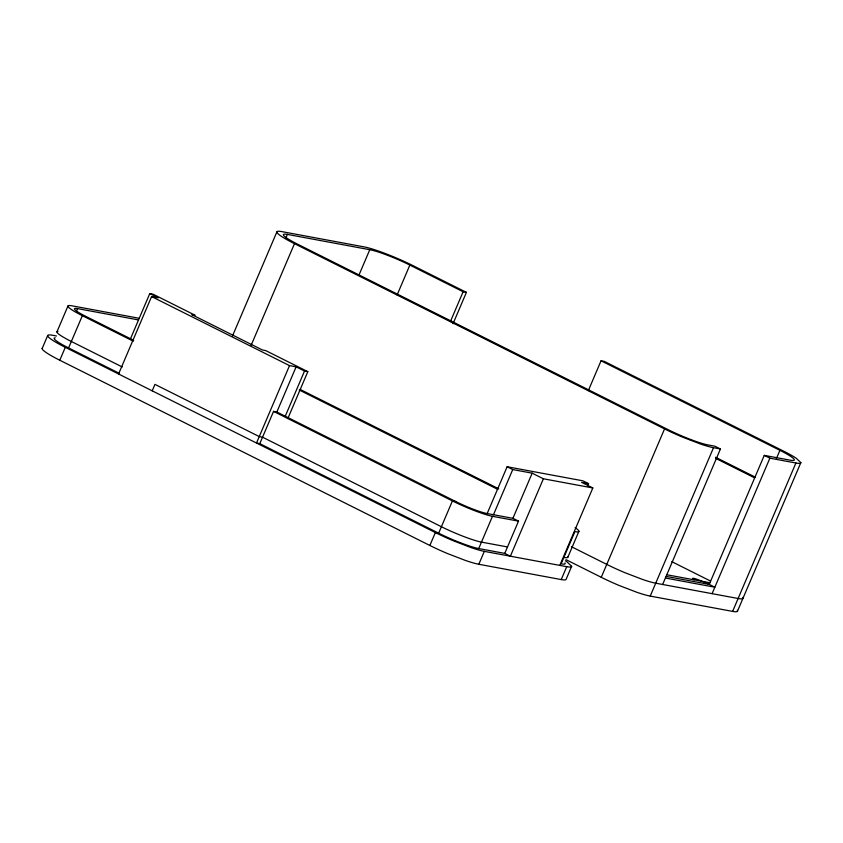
<?xml version="1.0" encoding="UTF-8"?>
<svg xmlns="http://www.w3.org/2000/svg" width="843" height="843" viewBox="0 0 843 843"><rect width="100%" height="100%" fill="white"/><g stroke="black" fill="none" stroke-linecap="round" stroke-linejoin="round"><path stroke-width="1.26" d="M42.15 348.549L47.651 335.64M56.913 331.931L67.914 306.125M76.544 311.004L77.556 308.612L138.073 319.855M565.358 560.806A38.841 4.531 23.1 0 1 567.012 561.87L571.659 566.285L566.159 579.194A38.841 4.531 23.1 0 1 561.227 579.573L478.824 564.273A38.841 4.531 23.1 0 1 465.631 560.521L447.707 553.64A38.841 4.531 23.1 0 1 429.856 545.474L59.79 360.235L65.301 347.327A38.841 4.531 23.1 0 1 52.582 335.261L56.449 335.978M119.548 373.449L68.589 347.938L82.351 315.682A31.781 3.709 23.1 0 1 71.95 305.809L138.905 318.243M130.507 338.749L149.769 293.585L153.068 294.196L195.112 315.25L191.825 314.639L262.468 350.003L265.766 350.614L307.821 371.658L287.811 418.571M118.568 373.997L151.582 296.567L158.178 297.8L149.769 293.585M152.204 390.836L154.954 384.376L259.254 436.579L262.542 437.19L441.405 526.727A31.781 3.709 23.1 0 0 481.479 542.112L507.518 546.949M232.468 336.02L276.841 231.983M285.851 237.989L287.379 234.407L369.782 249.707A31.781 3.709 23.1 0 1 409.846 265.092L463.113 291.752L466.411 292.363L453.039 323.723M251.14 345.282L294.481 243.669A38.841 4.531 23.1 0 1 281.773 231.604L364.176 246.904A38.841 4.531 23.1 0 1 413.144 265.703L466.411 292.363M307.821 371.658L304.523 371.046L296.114 366.842L289.518 365.62L256.493 443.039L259.792 443.65L438.655 533.176A31.781 3.709 23.1 0 0 478.719 548.561L504.757 553.398L510.373 556.201L543.387 478.782L592.829 487.96L559.815 565.39M259.792 443.65L273.554 411.384L276.852 412.006L455.715 501.532A24.721 2.887 23.1 0 0 486.875 513.492L512.913 518.329L518.519 521.143L504.757 553.398M276.852 412.006L296.114 366.842M285.261 416.21L304.523 371.046M359.076 274.797L369.782 249.707M397.106 294.966L409.846 265.092M450.373 321.626L463.113 291.752M429.856 545.474L435.367 532.565L438.655 533.176L452.417 500.921L455.715 501.532M487.117 513.661L507.128 466.748L582.935 480.826L588.54 483.64L587.529 486.011M478.719 548.561L492.481 516.306L518.519 521.143M493.471 514.725L512.734 469.562L532.175 473.176L543.387 478.782M478.824 564.273L484.325 551.364L566.728 566.675A38.841 4.531 23.1 0 0 571.659 566.285M512.913 518.329L532.175 473.176M588.309 390.667L601.048 360.793L604.347 361.405L783.21 450.942A38.841 4.531 23.1 0 1 796.192 458.213L800.85 462.628L737.562 611.017A38.841 4.531 23.1 0 1 732.62 611.396L650.227 596.096A38.841 4.531 23.1 0 1 637.023 592.344L619.099 585.463A38.841 4.531 23.1 0 1 601.259 577.297L566.011 559.657M567.908 557.097L578.92 531.29M561.227 579.573L566.728 566.675M601.259 577.297L664.547 428.908L294.481 243.669M650.227 596.096L713.515 447.707L720.438 448.992L662.651 584.484M601.048 360.793L779.912 450.331A31.781 3.709 23.1 0 1 790.312 460.204L764.274 455.368L709.237 584.399L666.128 576.401M712.093 593.662L769.88 458.181L795.918 463.007A38.841 4.531 23.1 0 0 800.85 462.628M776.34 458.697L779.912 450.331M732.62 611.396L795.918 463.007M588.54 483.64L581.617 482.354L592.829 487.96M666.866 574.768L709.827 582.745M665.401 578.024L714.843 587.213L703.631 581.596M764.274 455.368L769.88 458.181M720.438 448.992L714.832 446.189L707.909 444.904A31.781 3.709 23.1 0 1 667.846 429.519L297.779 244.28A31.781 3.709 23.1 0 1 287.379 234.407M715.549 457.264L755.56 477.286M715.781 458.413L754.622 477.855M507.128 466.748L512.734 469.562M151.582 296.567L289.518 365.62M671.755 561.638L710.586 581.08M300.15 389.413L498.698 488.803M299.202 389.982L497.749 489.361M571.512 546.749L606.76 564.389A38.841 4.531 23.1 0 0 624.61 572.566L642.535 579.447A38.841 4.531 23.1 0 0 655.728 583.198L738.131 598.498A38.841 4.531 23.1 0 0 743.062 598.109L742.788 597.36M133.658 340.33L85.649 316.294A24.721 2.887 23.1 0 1 77.556 308.612M82.351 315.682L133.299 341.183M273.554 411.384L452.417 500.921A31.781 3.709 23.1 0 0 492.481 516.306M122.298 366.99L71.349 341.489A31.781 3.709 23.1 0 1 57.967 331.331M65.301 347.327L435.367 532.565A38.841 4.531 23.1 0 0 453.207 540.732L471.132 547.613A38.841 4.531 23.1 0 0 484.325 551.364M737.288 610.258L737.562 611.017M68.589 347.938A31.781 3.709 23.1 0 1 55.216 337.78M564.936 562.934A31.781 3.709 23.1 0 1 561.122 563.862L574.884 531.606A31.781 3.709 23.1 0 0 575.116 527.676M59.79 360.235A38.841 4.531 23.1 0 1 42.498 348.054M567.687 556.475A31.781 3.709 23.1 0 1 563.872 557.413M713.515 447.707A38.841 4.531 23.1 0 1 700.322 443.955L682.398 437.074A38.841 4.531 23.1 0 1 664.547 428.908M694.21 579.784A8.83 1.033 23.1 0 1 694.284 578.456A8.83 1.033 23.1 0 1 703.863 582.134"/></g></svg>
